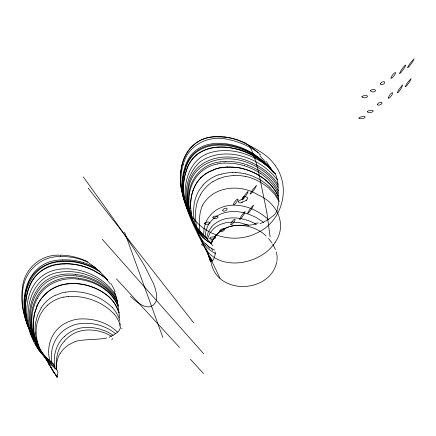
<?xml version="1.0" encoding="UTF-8"?>
<svg xmlns="http://www.w3.org/2000/svg" width="436" height="436" viewBox="0 0 436 436"><rect width="100%" height="100%" fill="white"/><g stroke="black" fill="none" stroke-linecap="round" stroke-linejoin="round"><path stroke-width="0.65" d="M190.646 204.299L190.619 206.304L190.696 203.116A53.753 50.298 5.6 0 1 192.369 192.772L193.301 189.922M120.32 327.943L120.096 325.234M190.581 204.026L190.603 203.378A54.14 50.641 5.9 0 1 192.292 192.63L193.137 190.02M215.297 253.806L214.561 256.995M205.051 237.195L205.89 231.075L207.547 226.448A32.586 26.356 8.3 0 1 209.444 223.21M33.207 322.4L34.34 313.953L37.06 305.898M33.261 322.406L34.417 313.98L37.158 305.941M277.999 184.254L278.206 194.641M56.462 369.853C55.59 359.842 57.056 348.98 64.206 341.29M277.018 260.728L277.149 256.303L276.32 251.959M120.314 328.025C118.908 332.782 113.251 335.11 109.065 337.306M277.688 207.242L279.013 201.437L278.321 196.571M277.634 207.612L276.991 211.013M206.441 238.585L208.277 231.941L211.422 227.014M57.743 374.524L57.83 372.012L57.176 370.224L49.045 363.008L43.502 355.645A64.027 56.914 7.8 0 1 41.415 351.923C38.368 345.993 36.379 339.453 36.144 332.766M276.882 261.595C270.32 294.06 215.902 295.657 210.866 261.229M22.481 288.065C23.778 268.723 41.3 253.692 60.604 255.267M57.726 374.611L57.067 377.178M207.454 239.31L209.82 233.189L213.455 228.813A32.177 24.002 15.4 0 1 220.839 224.273L225.913 222.709L232.306 222.038L239.887 222.736L248.618 225.189L256.433 224.393A42.744 33.049 12.9 0 0 250.03 221.314A40.014 30.94 12.9 0 0 245.833 219.864C236.873 217.155 226.633 216.839 218.262 221.548A32.319 24.966 12.7 0 0 211.427 227.02M238.715 201.209C237.947 203.34 240.879 203.116 242.056 202.435M182.341 164.143C185.752 149.341 198.598 136.92 214.25 136.795M185.469 173.997C194.031 136.604 241.697 143.439 263.982 163.266M185.42 173.762C193.039 139.694 234.693 142.218 257.453 158.551M185.006 170.64C193.595 136.572 235.478 141.111 257.66 158.006M183.262 164.781C187.665 144.856 209.351 134.468 228.306 139.575A62.817 60.163 25.6 0 1 234.137 140.91C243.304 143.76 252.586 147.739 259.807 154.191M184.793 169.833C193.497 135.569 235.625 140.348 257.856 157.396M211.231 243.789C219.161 220.66 250.52 220.796 266.02 235.936M276.958 211.117L274.696 214.534L269.426 218.73M211.073 243.789L213.209 239.255A23.887 20.601 -16.4 0 1 214.73 236.966L219.237 232.301A28.215 24.329 -16.4 0 1 226.099 228.033L228.649 227.009M214.37 257.453C213.651 259.186 212.37 262.439 210.425 261.311M202.626 205.154C198.811 213.308 199.121 222.616 199.89 231.38M202.658 205.1C213.417 186.009 240.481 183.692 257.823 194.799C276.593 202.342 287.755 224.246 275.23 242.209M37.3 298.676C44.908 283.187 63.356 276.353 79.75 279.465A60.435 58.38 -12.2 0 1 85.178 280.495C92.694 282.245 99.937 285.482 105.959 290.354M41.164 308.001L37.567 315.168L35.561 322.94A49.317 45.131 1.1 0 0 35.207 332.526L35.872 337.262L37.512 343.41A57.917 53.001 2.8 0 0 43.72 355.716C46.183 361.101 52.385 363.613 55.23 368.316M60.233 353.291L62.544 350.201A28.215 24.383 -17.4 0 1 68.523 344.936L74.48 341.835A23.887 20.645 -17.4 0 1 77.237 340.947C86.966 339.088 97.07 339.9 106.825 338.009M275.176 242.291C259.295 267.137 211.111 273.399 201.459 239.724M198.293 180.869L198.053 181.18A37.131 34.76 8.3 0 0 193.339 189.933M212.594 260.799L208.452 254.711L205.688 247.817M42.461 297.216C58.462 277.067 90.508 280.926 108.406 296.3M42.586 297.292C58.658 277.242 90.65 281.176 108.51 296.567M203.111 185.147L200.026 189.001A34.504 32.711 -10.6 0 0 197.535 193.208C192.81 203.04 192.679 214.517 195.105 224.987M64.479 336.456C57.22 343.056 53.721 353.084 54.331 362.779A40.014 35.948 -56.9 0 0 54.789 367.014A42.744 38.401 -56.9 0 0 55.012 368.284M47.797 305.118L46.619 306.176A35.24 31.218 4.2 0 0 43.437 309.631L40.09 314.863L37.338 322.079A47.055 41.796 6.6 0 0 36.128 332.766M213.804 218.425C221.913 211.307 233.631 210.261 243.773 212.746A39.856 32.275 8.5 0 1 249.201 214.359L256.248 217.542L263.535 222.24L269.279 218.834M246.416 200.108L247.61 198.734A5.875 2.91 24.5 0 0 247.692 198.5L247.332 197.41L245.675 196.783M245.926 200.462L244.443 201.356M211.983 261.289L209.057 256.455L206.686 250.204M212.931 181.779L214.37 180.891A35.24 32.94 -27.6 0 1 218.916 178.607M210.054 171.512L213.618 169.942M210.19 171.25L213.613 169.762M242.383 197.443L243.141 197.127M263.535 222.24L259.938 223.597M55.786 295.27L60.402 293.401A34.504 32.09 2.3 0 1 65.253 292.153M218.921 178.624L225.412 176.536L233.903 175.403M218.42 175.005L221.488 174.024M203.536 243.343C201.83 243.283 200.277 245.484 202.931 245.206A35.076 8.769 -39.5 0 0 204.048 245.141L204.359 245.103M211.362 261.584L209.089 257.169L207.514 252.548M217.7 164.007C201.454 166.481 189.589 181.381 189.115 197.524A60.435 56.462 12.1 0 0 188.919 202.718C189.017 210.125 190.685 217.559 194.156 224.126M220.998 167.844L227.265 167.097M221.074 167.669L227.298 166.95M220.442 161.914C203.105 163.342 189.426 178.477 188.772 195.688A59.498 56.081 11.6 0 0 188.521 202.745C188.755 209.711 190.369 216.659 193.508 222.894M65.258 292.169C82.006 289.777 100.182 295.483 112.221 307.44M62.277 259.943C26.334 259.96 17.026 300.246 28.803 327.834M68.55 296.453C85.167 295.504 102.711 301.805 114.134 314.078M63.482 261.611C27.942 261.24 17.707 300.824 29.054 328.466M60.528 256.646C40.101 255.676 22.923 272.854 22.59 293.041A62.817 61.732 7.1 0 0 22.291 298.922C22.252 308.541 24.558 318.035 28.144 326.918M214.441 136.795L224.845 137.089M224.769 163.059L233.772 163.331L244.46 165.598M65.171 263.785C24.923 262.652 17.533 309.909 33.071 338.347M65.291 263.96C50.293 263.676 34.635 271.715 29.457 286.441C23.931 299.864 24.552 315.184 29.174 328.766A83.205 81.826 -4.4 0 0 31.098 333.938M232.393 172.427L235.707 172.443M225.87 161.424C233.216 161.178 240.574 162.514 247.479 165.004M75.232 274.375C61.269 272.533 45.415 276.816 37.529 289.297C29.85 300.497 27.909 314.89 30.504 328.052A69.482 67.253 -0.4 0 0 31.768 333.447L33.507 338.718M210.975 261.616L209.106 257.572L207.645 252.542M76.583 275.934C62.795 273.993 47.148 277.945 38.962 289.978C31.021 300.775 28.711 314.95 31.038 327.986A66.201 63.994 -4.1 0 0 32.684 335.082L34.488 340.238M78.567 278.25C61.307 274.958 42.107 283.22 35.376 300.05A46.423 44.668 -16.4 0 0 33.414 305.031C31.261 311.822 30.662 319.059 31.441 326.133A61.438 59.247 -9.9 0 0 34.128 338.309L35.398 341.633M248.618 225.189L245.174 224.943L241.571 225.347A28.476 24.552 -16.4 0 0 229.886 226.524M237.838 167.642L241.844 168.405A54.108 50.26 3.5 0 1 248.798 170.476A54.941 51.295 2.9 0 1 269.175 183.349L271.421 185.796A44.685 41.802 2.1 0 1 278.391 196.516M237.805 167.517L241.898 168.301M245.73 176.427C252.678 177.937 259.235 181.044 264.984 185.202A64.027 60.435 -29.4 0 1 268.44 187.911L274.925 194.576L279.013 201.437M245.713 173.85L252.204 175.915L258.292 178.765A57.917 54.653 -17 0 1 269.742 187.175M83.298 262.51L86.873 263.731A65.465 64.713 -11.8 0 1 95.44 267.677L103.572 275.29L110.068 283.689M252.101 162.797C227.063 150.224 190.374 157.505 187.671 190.156A56.947 54.44 11.8 0 0 190.129 215.406M53.394 364.164C48.38 359.002 41.693 355.269 38.521 348.32M257.191 165.358C265.524 169.986 273.154 176.34 278.048 184.619M257.627 167.353C265.998 172.111 273.59 178.776 278.195 187.333M244.89 142.768L251.877 147.384L258.254 152.693M97.964 270.527L100.465 272.119M259.082 170.569C265.159 174.286 270.647 179.06 274.789 184.886A44.041 41.54 9.4 0 1 278.364 190.864M111.502 336.211L105.517 333.131L98.928 331.12A62.806 55.868 -63.2 0 0 95.642 330.504C87.576 329.207 78.878 330.15 71.902 334.646A32.177 28.613 -62.8 0 0 64.212 341.301M99.255 270.92L97.664 269.933A65.4 64.572 -8.7 0 0 88.742 265.453L81.151 262.903A58.408 57.672 -8.7 0 0 63.04 260.951C47.813 261.148 32.253 269.939 27.648 285.09C22.59 298.954 23.773 314.465 28.869 328.139M257.91 157.004C235.898 139.716 193.649 134.103 184.559 168.416A58.909 55.296 30 0 0 182.199 188.357L182.526 191.971A65.465 61.454 30 0 0 184.357 200.92C192.401 228.344 208.343 252.275 219.88 278.212M260.788 173.419L267.72 178.94L273.492 185.371A44.407 41.518 9.9 0 1 278.157 193.143M86.35 261.082L95.44 267.677M113.18 335.235L106.804 331.496L99.626 329.006A65.427 58.746 -57.2 0 0 96.127 328.221C88.383 326.722 80.039 327.055 72.883 330.613A32.319 28.999 -56.8 0 0 64.484 336.467M277.955 183.883L277.127 179.011L275.514 173.893L273.443 172.334L270.985 169.571M262.047 161.74L266.761 165.576M207.084 238.808L211.275 243.626M105.283 289.144C99.588 284.648 92.884 281.531 85.887 279.694A59.498 57.503 -6.9 0 0 78.567 278.266M47.382 358.91L42.706 354.424L38.711 349.094M130.457 296.344C137.008 302.497 150.404 313.991 156.246 300.796A111 21.991 53.5 0 0 156.747 297.957L156.47 293.553L155.167 288.218A59.607 11.81 53.5 0 0 153.276 283.171L144.779 266.347A64.817 12.84 53.5 0 0 142.61 262.614C124.516 232.955 103.49 205.22 83.369 176.94M264.881 163.947L268.543 167.179M268.445 219.401C262.281 214.163 255.294 209.743 247.539 207.307A39.643 33.321 3.7 0 0 239.98 205.612C229.401 203.972 217.586 206.702 210.468 215.133A34.515 28.994 3.5 0 0 206.103 221.891L205.127 224.398A40.221 33.79 3.5 0 0 203.983 229.331L203.645 235.118M269.895 168.231C254.101 154.791 232.045 146.867 211.46 152.311C188.227 158.252 181.104 186.984 187.169 207.623C190.145 219.581 197.688 229.636 206.321 238.149M115.458 333.698C105.011 324.994 90.241 321.495 76.954 324.144A32.586 29.512 -47 0 0 72.741 325.447A33.147 30.03 -47 0 0 66.098 328.837C56.751 334.581 51.285 345.426 51.415 356.299A39.856 36.15 -47.2 0 0 51.764 361.678L51.922 362.73M266.156 164.677L273.443 172.334M267.595 166.274L269.404 168.007M44.772 356.681L45.889 357.711M44.456 356.392C19.571 333.071 18.001 275.432 58.904 269.268C80.611 266.456 104.182 276.784 115.84 295.428C116.87 298.371 117.426 301.45 117.922 304.524M270.892 169.124L275.514 173.893M269.748 187.175L275.274 193.491L278.822 199.748M269.328 167.898L270.255 168.841M259.829 154.213L260.723 155.107M202.179 233.865C183.158 215.744 179.61 180.978 199.514 162.279C224.12 144.687 260.276 157.162 277.307 179.806M270.167 168.727L271.078 169.697M269.197 183.333L271.475 185.791A44.685 41.785 2.5 0 1 278.37 196.429M117.475 332.161C107.109 321.921 91.418 317.561 77.118 319.228A34.509 31.392 -37.1 0 0 66.975 322.417C56.811 326.956 49.748 337.181 48.854 348.25A39.643 36.095 -37.3 0 0 48.827 355.574L49.818 361.231M268.587 238.481L272.042 243.07M116.407 278.844L179.578 347.481M190.418 359.253L203.541 373.516M44.783 356.381L41.431 352.359L38.537 347.966M271.786 170.432L273.334 172.187M102.28 239.331L203.683 353.798M42.701 354.719L38.668 349.601L35.321 343.96M44.723 355.95L39.567 349.062L35.665 341.295A58.653 56.478 -15.4 0 1 31.877 324.182M205.236 245.697L201.634 240.574L198.375 233.287M88.236 188.199L193.611 322.754M270.767 168.361L266.254 161.522M199.906 231.124L198.178 228.786M271.176 168.906L271.922 170.291M202.01 240.034L198.62 234.639L195.824 227.63M38.94 350.266L38.564 347.448L35.278 342.396M38.564 347.448L35.883 343.399M42.02 352.724L44.009 355.4L41.998 352.713M38.493 347.274L37.894 345.595L33.349 338.254M211.335 243.708L212.643 245.664M275.252 165.582C266.783 153.232 252.466 147.046 239.429 140.757C227.031 135.956 212.392 134.637 200.108 140.49C175.615 153.325 177.087 188.276 188.292 209.803C199.846 234.917 232.492 245.305 256.859 233.015C281.972 221.946 291.537 187.829 275.263 165.598M37.894 345.595L36.068 342.364A75.335 74.463 -13.6 0 1 28.858 327.812M57.034 377.096L56.74 376.633M53.677 371.859L57.051 377.184M56.68 376.541L54.898 373.554M36.068 342.364L32.297 335.954M46.668 359.945L54.277 373.069L48.276 362.926M116.652 298.11C104.705 278.544 79.886 268.184 57.508 272.571C30.351 277.89 22.846 311.974 31.523 334.793M272.767 244.198L275.443 249.49M197.007 230.17L194.729 225.919L192.886 221.205M54.277 373.069L48.963 364.038M196.892 229.925L193.998 224.218M34.695 341.377L35.316 342.533M193.279 221.166L188.837 212.648L185.671 204.669M191.142 217.308L191.164 217.341A61.59 58.44 25.1 0 1 186.957 207.983M34.128 340.342L34.727 341.502M46.08 358.855L49.502 365.166M57.018 377.015L55.857 374.6M249.354 145.629C255.469 157.025 258.194 169.778 260.706 182.362M33.577 339.301L34.155 340.462M209.967 260.69L209.209 257.158M272.042 170.53L272.222 170.885M33.605 339.41L31.103 333.932M54.685 366.889L53.437 364.267A44.685 42.417 -8 0 1 44.036 355.345M192.309 220.431L189.791 213.771L188.248 206.795A58.015 55.154 11.7 0 1 188.112 192.39C190.227 160.377 225.962 152.066 250.907 164.012A66.201 62.659 11.4 0 1 257.6 167.391M35.632 342.173L36.106 343.257M33.245 339.459L33.894 340.979M114.406 291.728L115.524 294.518M186.63 207.4L183.387 197.693L181.338 189.818M28.645 328.145L28.187 327.016M190.183 215.389L190.826 217.084M56.576 368.507L56.124 366.038L56.658 363.368A28.476 24.607 -17.4 0 1 60.173 353.264M124.652 232.323L162.868 337.437M27.348 324.858L24.721 316.765L22.797 308.388A66.648 64.85 17.5 0 1 22.416 288.054M185.976 205.792L185.393 204.059A65.4 61.58 28.8 0 1 183.136 194.63L182.433 186.962A58.408 55.001 28.8 0 1 184.777 169.827M193.497 222.938L192.418 219.657M182.608 195.045L184.101 200.119M184.357 200.92L184.188 200.386M201.089 238.492L201.258 239.053M192.004 218.098L192.494 219.858M191.638 216.518L192.074 218.289M260.69 182.292L266.848 212.414M191.709 216.697L190.712 210.059M196.674 226.965C194.838 217.869 194.827 208.136 198.266 199.405A35.741 33.943 -24.6 0 1 200.386 194.974M56.751 376.05L56.822 376.448M215.117 251.872L215.297 253.447M118.014 305.483L119.371 315.659M191.399 215.095L190.625 206.828M266.854 212.463L270.102 236.906M278.228 195.055L278.293 196.456M31.844 324.188C31.474 317.746 32.275 311.211 34.422 305.118A44.428 42.69 -20.5 0 1 37.256 298.655M120.036 323.207L120.08 324.885A35.387 31.457 8.2 0 0 114.199 314.034M190.625 206.909L190.679 208.561M190.554 206.631L190.548 206.233M190.625 206.751L190.619 206.348M181.409 189.807A60.391 58.647 18.9 0 1 182.237 164.116M181.899 191.409A60.713 58.179 25.6 0 1 183.147 164.748M224.851 137.029A66.648 64.724 18.9 0 1 244.874 142.795M257.84 157.102A75.335 70.588 29.9 0 1 270.282 167.746M257.774 157.516A73.504 69.079 28.7 0 1 271.236 168.983M190.854 216.757A61.847 58.653 25.4 0 1 186.859 207.759M185.78 204.637A60.811 57.089 29 0 1 184.875 170.596M257.622 158.061A79.428 74.398 28.9 0 1 266.129 164.71M186.935 207.732A60.359 57.269 25.2 0 1 185.305 173.73M257.442 158.568A83.205 78.753 25.1 0 1 262.036 161.756M197.966 230.268A54.249 22.225 71.3 0 1 192.799 222.513M187.033 207.961A60.315 57.258 24.9 0 1 185.355 173.964M204.173 235.936A49.764 47.48 12.8 0 1 190.93 217.046M205.334 237.086A47.638 45.197 12.3 0 1 192.396 220.393M252.09 162.824A69.482 66.141 12 0 1 257.18 165.38M207.122 238.378A22.999 14.786 -76.4 0 1 206.528 237.773M207.002 238.645A44.903 42.221 11.4 0 1 193.584 222.861M207.71 239.146A43.268 40.325 11.6 0 1 194.227 224.093M220.436 161.881A46.423 42.984 10.8 0 1 225.87 161.391M247.435 165.119A61.438 57.585 10.7 0 1 259.017 170.667M211.269 243.408A40.548 37.839 3.9 0 1 196.925 229.903M217.678 163.925A44.428 40.793 11.2 0 1 224.763 162.977M244.394 165.789A58.653 54.424 11 0 1 260.684 173.561M211.405 243.599A40.466 37.779 3.5 0 1 197.039 230.154M205.841 243.675A64.19 17.843 28.5 0 1 209.553 248.34M211.651 248.722A83.374 21.773 32.3 0 1 212.512 250.564M214.741 250.106A37.398 35.3 -16.4 0 1 201.993 240.045M215.139 253.485A40.962 12.917 -15 0 1 215.095 253.856M215.324 253.403A35.387 33.436 -29.8 0 1 205.214 245.713M200.266 194.914A37.093 35.142 -25.6 0 1 212.839 181.638M233.903 175.495A47.055 44.281 -28.7 0 1 245.708 176.504M209.449 223.21A33.147 26.814 8.3 0 1 213.809 218.431M258.216 222.921A46.963 12.355 13.2 0 1 254.477 223.505M211.253 241.462A83.211 6.42 88.6 0 1 210.991 239.119M259.758 155.837A65.269 55.775 13.6 0 1 265.328 162.045M238.683 201.203A13.004 6.916 8.3 0 1 238.955 200.506M239.647 200.773A18.574 10.017 11.1 0 1 243.577 198.298M243.125 197.11A7.401 4.415 26.8 0 1 245.599 196.636M246.64 200.2A24.236 11.282 13.6 0 1 246.171 200.571M243.882 201.198A23.746 8.824 0.8 0 1 241.708 202.135M242.411 202.359A14.846 3.461 -8.1 0 1 242.187 202.446M193.175 190.031A37.327 34.929 8.7 0 1 198.004 180.945L198.233 180.684A33.278 31.163 9.6 0 1 200.756 177.834M200.68 177.763A36.869 34.455 8.3 0 1 210.13 171.146M213.547 169.631A40.804 37.676 4.5 0 1 221.036 167.522M227.309 167.075A48.467 44.576 3.7 0 1 237.778 167.658M198.271 180.858A33.409 31.294 9.2 0 1 200.963 177.866M200.892 177.801A36.918 34.509 7.8 0 1 209.999 171.408M213.558 169.811A40.717 37.605 4 0 1 220.965 167.697M227.27 167.228A48.516 44.641 3.2 0 1 237.816 167.795M241.817 168.514A53.982 50.167 3 0 1 248.727 170.547A54.92 51.295 2.5 0 1 269.116 183.365M202.963 185.028A37.431 35.289 -13.1 0 1 218.349 174.814M221.51 174.106A42.772 39.85 -15.2 0 1 232.393 172.542M235.696 172.563A49.132 46.123 -15.9 0 1 245.681 173.959M60.604 255.158A60.391 58.767 17.5 0 1 86.317 261.148M60.522 256.531A60.713 59.656 7.6 0 1 87.625 262.15M33.774 334.428A65.269 41.725 79 0 1 30.373 326.891M36.657 343.868A73.504 72.572 -10.7 0 1 28.94 328.112M99.217 273.557A61.847 60.833 -2.5 0 1 107.201 279.601M99.304 273.792A61.59 60.566 -2.1 0 1 107.594 280.13M110.869 283.493A54.249 38.439 30 0 1 115.137 291.689M117.409 301.123A49.764 48.227 1.3 0 0 101.681 284.021L100.138 282.98A56.947 55.105 2.8 0 0 75.226 274.457M117.72 302.911A47.638 46.123 -2.7 0 0 104.051 286.697L97.92 282.724L91.222 279.574A58.015 56.13 -1.2 0 0 76.578 275.966M118.052 304.492A22.999 17.958 -17 0 1 118.194 305.451M105.299 289.123A44.903 43.377 -8.3 0 1 118.052 305.467M50.036 361.095A44.041 42.423 -5.9 0 1 44.799 356.365M105.981 290.322A43.268 41.747 -13.4 0 1 118.052 306.497M51.595 362.06A44.407 42.75 -11.1 0 1 44.745 355.929M108.466 296.246A40.548 38.602 -9.8 0 1 118.974 312.732M53.394 364.164A44.685 42.45 -8.3 0 1 44.069 355.362M108.569 296.513A40.466 38.499 -9.4 0 1 119.012 312.988M119.807 318.1A64.19 4.703 77.4 0 1 118.99 315.74M122.075 328.482A83.374 8.333 73.9 0 1 121.677 328.848M112.308 307.38A37.398 34.275 2.6 0 1 119.927 321.294M119.704 325.959A40.962 6.524 -63.2 0 1 119.638 325.692M112.679 338.467A83.211 19.794 17.2 0 1 111.779 339.693M62.277 259.911A58.909 58.233 -11.8 0 1 83.287 262.537M63.476 261.469A60.811 60.059 -11.7 0 1 97.898 270.631M33.338 338.26A79.428 78.436 -14 0 1 29.065 328.461M65.171 263.671A60.359 59.356 -2.1 0 1 99.157 273.65M65.291 263.845A60.315 59.296 -1.7 0 1 99.245 273.884M36.989 305.87A40.826 38.777 -14.7 0 1 42.379 297.156M33.283 322.4A54.696 51.949 -11.7 0 0 41.981 352.751A54.647 51.868 -11.4 0 1 33.327 322.411M37.087 305.914A40.733 38.657 -14.3 0 1 42.505 297.227M41.038 307.93A37.387 34.493 1 0 1 55.655 295.047M63.634 297.238A35.741 32.286 7.8 0 1 68.545 296.436M47.688 305.015A37.093 33.37 7.4 0 1 63.569 297.03M247.746 213.22L248.82 212.637L251.349 209.351A35.076 8.769 -39.5 0 0 252.335 207.825L253.561 204.98L250.024 209.073A35.076 8.769 -39.5 0 0 249.043 210.599L247.746 213.22M405.306 86.71L406.379 86.126L408.908 82.84A35.076 8.769 -39.5 0 0 409.895 81.314L411.121 78.469L407.584 82.562A35.076 8.769 -39.5 0 0 406.603 84.088L405.306 86.71M212.757 217.226L213.853 218.207A35.076 8.769 -39.5 0 0 214.746 218.354C216.136 218.948 219.897 217.128 217.106 216.185A35.076 8.769 -39.5 0 0 216.212 216.038L213.847 216.327L212.757 217.226M370.317 90.715L371.412 91.696A35.076 8.769 -39.5 0 0 372.306 91.843C373.696 92.437 377.456 90.617 374.666 89.674A35.076 8.769 -39.5 0 0 373.772 89.527L371.407 89.816L370.317 90.715M230.742 224.436C231.674 225.717 233.603 222.371 234.306 221.526A13.549 3.384 -39.5 0 0 234.884 220.507C236.219 217.063 232.023 221.139 231.701 222.355A13.549 3.384 -39.5 0 0 231.124 223.379L230.742 224.436M388.302 97.926C389.234 99.206 391.163 95.86 391.866 95.015A13.549 3.384 -39.5 0 0 392.444 93.996C393.779 90.552 389.582 94.628 389.261 95.844A13.549 3.384 -39.5 0 0 388.683 96.868L388.302 97.926M233.336 204.571C234.361 205.59 236.176 202.408 236.977 201.568A13.549 3.384 -39.5 0 0 237.664 200.484C239.511 196.81 235.004 200.838 234.584 202.168A13.549 3.384 -39.5 0 0 233.898 203.247L233.336 204.571M390.896 78.06C391.92 79.079 393.735 75.897 394.536 75.057A13.549 3.384 -39.5 0 0 395.223 73.973C397.071 70.3 392.563 74.327 392.144 75.657A13.549 3.384 -39.5 0 0 391.457 76.736L390.896 78.06M358.893 118.052L359.188 118.488L360.49 118.696A35.076 8.769 -39.5 0 0 361.608 118.63C363.123 118.974 367.483 116.603 363.826 116.456A35.076 8.769 -39.5 0 0 362.708 116.521L360.201 117.121L358.893 118.052M222.703 210.234L223.069 211.019A13.549 3.384 -39.5 0 0 223.646 211.182C225.031 211.362 228.055 209.89 226.834 208.315A13.549 3.384 -39.5 0 0 226.257 208.152L224.082 208.708L222.703 210.234M380.263 83.723L380.628 84.508A13.549 3.384 -39.5 0 0 381.206 84.671C382.59 84.851 385.615 83.38 384.394 81.805A13.549 3.384 -39.5 0 0 383.816 81.641L381.642 82.197L380.263 83.723M242.04 199.819C243.234 200.01 244.743 196.963 245.74 195.922A35.076 8.769 -39.5 0 0 246.787 194.369C250.297 188.428 245.773 193.453 244.514 195.557A35.076 8.769 -39.5 0 0 243.468 197.11L242.04 199.819M399.599 73.308C400.793 73.499 402.303 70.452 403.295 69.411A35.076 8.769 -39.5 0 0 404.346 67.858C407.856 61.917 403.333 66.942 402.074 69.046A35.076 8.769 -39.5 0 0 401.027 70.599L399.599 73.308M219.749 230.829L220.289 231.592A13.549 3.384 -39.5 0 0 220.97 231.658C222.24 231.729 225.728 230.11 224.055 228.775A13.549 3.384 -39.5 0 0 223.379 228.704L221.014 229.467L219.749 230.829M377.309 104.318L377.849 105.081A13.549 3.384 -39.5 0 0 378.53 105.147C379.8 105.218 383.288 103.599 381.614 102.264A13.549 3.384 -39.5 0 0 380.939 102.193L378.573 102.956L377.309 104.318M239.745 219.21C240.694 219.924 242.383 216.414 243.195 215.526A35.076 8.769 -39.5 0 0 244.1 214.043L245.125 211.329L241.746 215.362A35.076 8.769 -39.5 0 0 240.846 216.845L239.745 219.21M397.3 92.699C398.253 93.413 399.943 89.903 400.755 89.015A35.076 8.769 -39.5 0 0 401.66 87.532L402.684 84.818L399.305 88.851A35.076 8.769 -39.5 0 0 398.406 90.334L397.3 92.699M209.754 238.176L209.983 238.666L211.16 238.988A35.076 8.769 -39.5 0 0 212.201 238.999C213.651 239.424 217.826 237.271 214.474 236.819A35.076 8.769 -39.5 0 0 213.438 236.808L211.062 237.271L209.754 238.176M367.314 111.665L367.543 112.156L368.72 112.477A35.076 8.769 -39.5 0 0 369.761 112.488C371.21 112.913 375.385 110.76 372.033 110.308A35.076 8.769 -39.5 0 0 370.998 110.297L368.622 110.76L367.314 111.665M250.079 193.911C251.191 194.184 252.88 191.001 253.888 189.992A35.076 8.769 -39.5 0 0 255.016 188.396L256.597 185.327L252.804 189.507A35.076 8.769 -39.5 0 0 251.676 191.104L250.079 193.911M407.638 67.4C408.75 67.673 410.44 64.49 411.448 63.482A35.076 8.769 -39.5 0 0 412.576 61.885L414.156 58.816L410.363 62.997A35.076 8.769 -39.5 0 0 409.235 64.593L407.638 67.4M204.364 223.248L204.539 223.777L205.623 224.186A35.076 8.769 -39.5 0 0 206.599 224.257C208.01 224.747 212.021 222.752 208.909 222.082A35.076 8.769 -39.5 0 0 207.934 222.011L205.661 222.365L204.364 223.248M361.924 96.738L362.098 97.266L363.183 97.675A35.076 8.769 -39.5 0 0 364.158 97.746C365.57 98.236 369.581 96.242 366.469 95.571A35.076 8.769 -39.5 0 0 365.493 95.5L363.221 95.855L361.924 96.738"/></g></svg>
